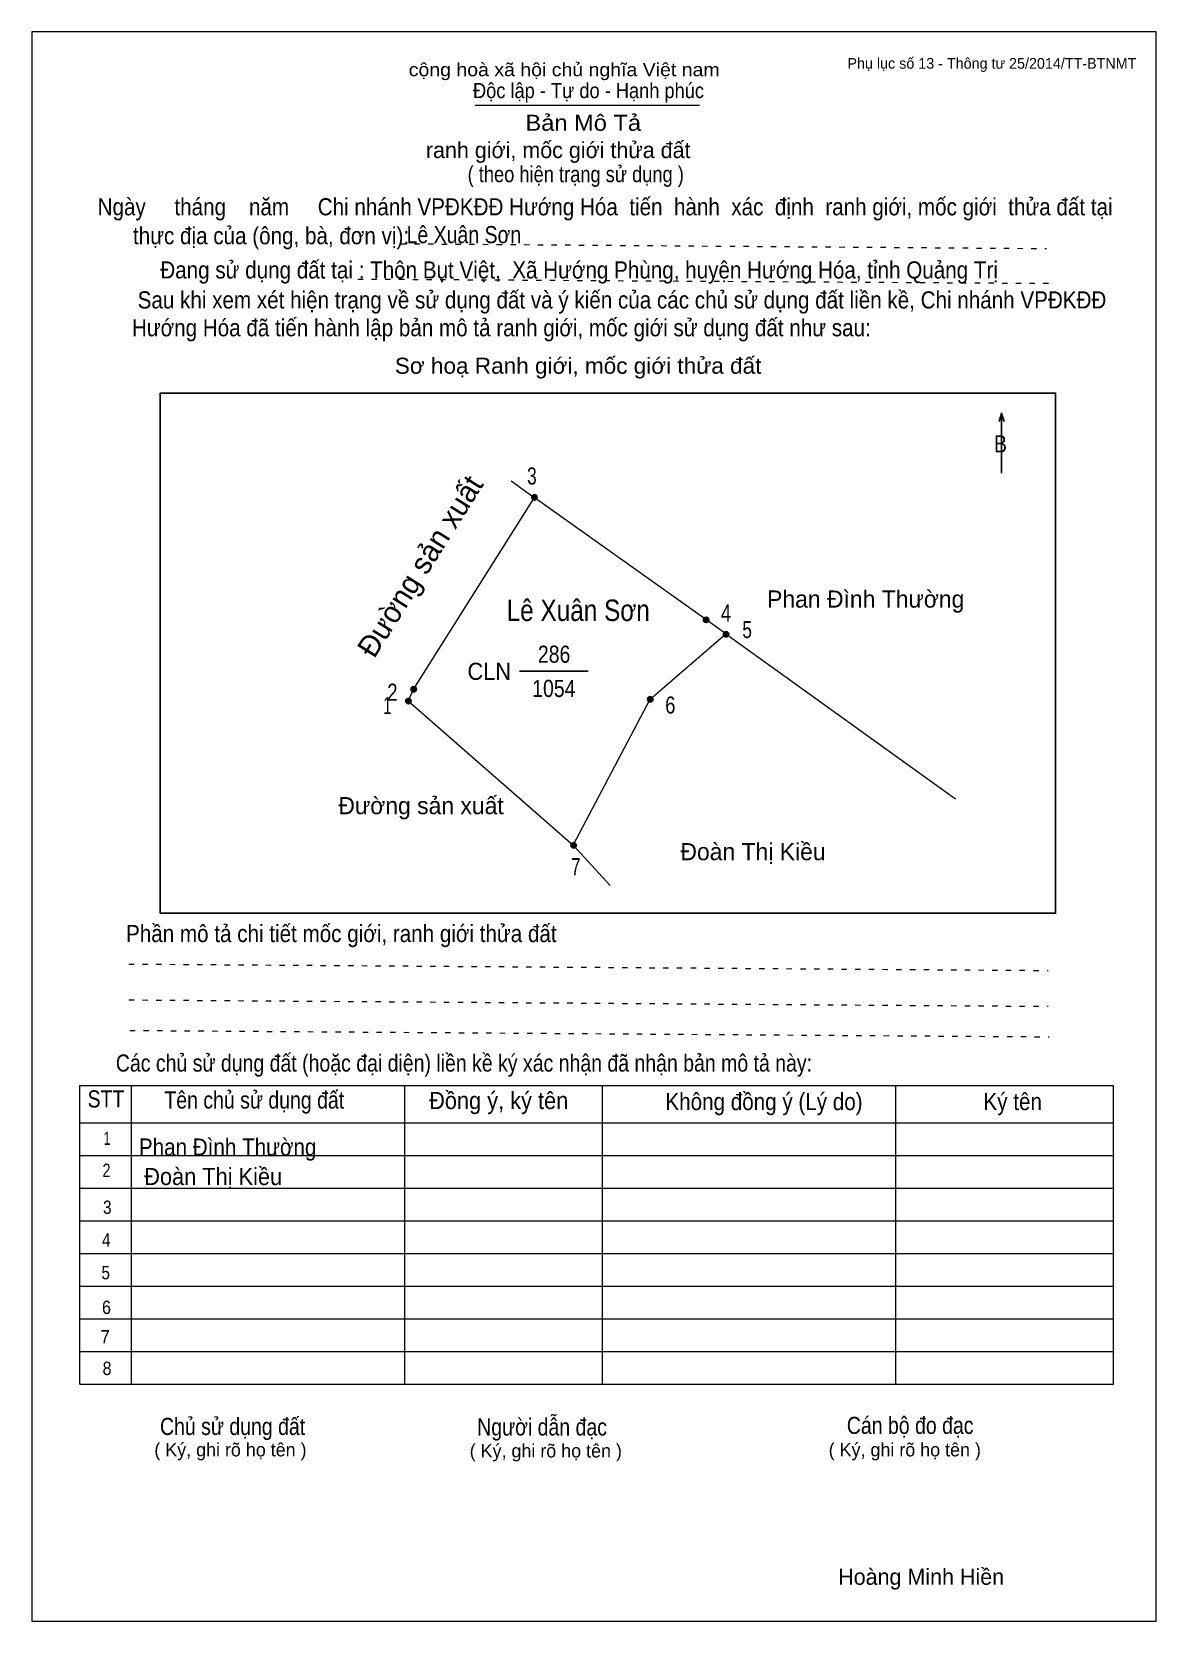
# Model space of a CAD drawing. Header units: centimetres. Extents: x 0 to 21, y 0 to 29.7.
import ezdxf
from ezdxf.enums import TextEntityAlignment as Align

# ---------------------------------------------------------------- set-up
doc = ezdxf.new("R2010")
doc.units = ezdxf.units.CM
doc.header["$LTSCALE"] = 0.13
doc.linetypes.add('DOTTED', pattern=[1.5, 0.3, -1.2])
for name, color, linetype, lineweight in [('1', 7, 'Continuous', 13), ('32', 7, 'Continuous', 25), ('33', 7, 'Continuous', 25), ('6', 7, 'Continuous', 13), ('62', 7, 'Continuous', 13)]:
    doc.layers.add(name, color=color, linetype=linetype, lineweight=lineweight)
for name, color, linetype in [('2', 7, 'Continuous'), ('34', 7, 'Continuous'), ('63', 7, 'Continuous')]:
    doc.layers.add(name, color=color, linetype=linetype)

msp = doc.modelspace()

# ---------------------------------------------------------------- hatches: boundary and pattern name
at = {"layer": '32'}
for points in [[(9.4392, 21, 1), (9.3392, 21, 1)], [(12.6425, 18.7115, 1), (12.5425, 18.7115, 1)], [(13.0173, 18.4421, 1), (12.9173, 18.4421, 1)], [(7.0827, 17.1939, 1), (6.9827, 17.1939, 1)], [(7.1827, 17.4153, 1), (7.0827, 17.4153, 1)], [(11.5997, 17.2272, 1), (11.4997, 17.2272, 1)], [(10.1687, 14.5, 1), (10.0687, 14.5, 1)]]:
    msp.add_hatch(color=256, dxfattribs=at).paths.add_polyline_path(points)

# ---------------------------------------------------------------- linework, layer by layer
at = {"layer": '1'}
msp.add_lwpolyline([(21, 0), (21, 29.7), (0, 29.7), (0, 0)], close=True, dxfattribs=at)
at = {"layer": '32'}
for centre in [(9.3892, 21), (12.5925, 18.7115), (12.9673, 18.4421), (7.0327, 17.1939), (7.1327, 17.4153), (11.5497, 17.2272), (10.1187, 14.5)]:
    msp.add_circle(centre, 0.05, dxfattribs=at)
at = {"layer": '33'}
msp.add_line((9.11, 17.75), (10.39, 17.75), dxfattribs=at)
at = {"layer": '6'}
for p, q in [((8.95, 21.31), (9.38, 21)), ((12.96, 18.45), (17.25, 15.37)), ((10.8, 13.75), (10.11, 14.5))]:
    msp.add_line(p, q, dxfattribs=at)
for points in [[(9.38, 21), (7.13, 17.42), (7.03, 17.2), (10.11, 14.5)], [(12.96, 18.45), (12.59, 18.72), (9.38, 21)], [(10.11, 14.5), (11.55, 17.23), (12.96, 18.45)]]:
    msp.add_lwpolyline(points, dxfattribs=at)
at = {"layer": '62'}
for p, q in [((8.28, 28.33), (12.47, 28.33)), ((0.9, 10.01), (20.2, 10.01)), ((0.9, 4.43), (0.9, 10.01)), ((1.86, 4.43), (1.86, 10.01)), ((6.97, 4.43), (6.97, 9.99)), ((10.66, 4.43), (10.66, 9.99)), ((16.14, 4.43), (16.14, 10.01)), ((20.2, 4.43), (20.2, 10.01)), ((0.9, 9.31), (20.2, 9.31)), ((0.9, 8.7), (20.2, 8.7)), ((0.9, 8.09), (20.2, 8.09)), ((0.9, 7.48), (20.2, 7.48)), ((0.9, 6.87), (20.2, 6.87)), ((0.9, 6.26), (20.2, 6.26)), ((0.9, 5.65), (20.2, 5.65)), ((0.9, 5.04), (20.2, 5.04)), ((0.9, 4.43), (20.2, 4.43))]:
    msp.add_line(p, q, dxfattribs=at)
at = {"layer": '62', "linetype": 'DOTTED'}
for p, q in [((6.89, 25.74), (18.95, 25.65)), ((6.09, 25.08), (19.04, 25)), ((1.81, 12.28), (18.98, 12.16)), ((1.81, 11.61), (18.98, 11.49)), ((1.83, 11.04), (19, 10.92))]:
    msp.add_line(p, q, dxfattribs=at)
at = {"layer": '62', "lineweight": 25}
for p, q in [((18.11, 22.58), (18.11, 21.45)), ((18.11, 22.57), (18.07, 22.42)), ((18.11, 22.57), (18.16, 22.42))]:
    msp.add_line(p, q, dxfattribs=at)
msp.add_lwpolyline([(2.4, 13.23), (19.12, 13.23), (19.12, 22.95), (2.4, 22.95)], close=True, dxfattribs=at)

# ---------------------------------------------------------------- texts
at = {"layer": '2'}
msp.add_text('Đường sản xuất', height=0.4, rotation=57.878, dxfattribs=at).set_placement((7.4209, 19.6086), align=Align.CENTER)
at = {"layer": '2', "width": 0.85}
msp.add_text('Lê Xuân Sơn', height=0.4001, dxfattribs=at).set_placement((10.205, 18.69), align=Align.CENTER)
at = {"layer": '32'}
for s, width, p in [('3', 0.75, (9.34, 21.24)), ('4', 0.8, (12.965, 18.68)), ('5', 0.75, (13.36, 18.37)), ('2', 0.8, (6.735, 17.2)), ('1', 0.65, (6.64, 16.95)), ('6', 0.8, (11.925, 16.96)), ('7', 0.75, (10.16, 13.94))]:
    msp.add_text(s, height=0.32, dxfattribs=dict(at, width=width)).set_placement(p, align=Align.CENTER)
at = {"layer": '33'}
for s, p in [('Phan Đình Thường', (15.575, 18.94)), ('Đường sản xuất', (7.27, 15.08)), ('Đoàn Thị Kiều', (13.47, 14.22))]:
    msp.add_text(s, height=0.32, dxfattribs=at).set_placement(p, align=Align.CENTER)
at = {"layer": '33', "width": 0.85}
for s, p in [('286', (9.755, 17.91)), ('1054', (9.75, 17.27))]:
    msp.add_text(s, height=0.32, dxfattribs=at).set_placement(p, align=Align.CENTER)
at = {"layer": '33', "width": 0.95}
msp.add_text('CLN', height=0.32, dxfattribs=at).set_placement((8.95, 17.59), align=Align.RIGHT)
at = {"layer": '34'}
for s, width, p in [('Lê Xuân Sơn', 0.85, (7, 25.75)), ('Phan Đình Thường', 0.9, (2, 8.7)), ('Đoàn Thị Kiều', 0.95, (2.1, 8.15))]:
    msp.add_text(s, height=0.32, dxfattribs=dict(at, width=width)).set_placement(p)
at = {"layer": '62'}
for s, height, width, p in [('cộng hoà xã hội chủ nghĩa Việt nam', 0.2474, 1.1, (7.04, 28.87)), ('Độc lập - Tự do - Hạnh phúc', 0.2828, 0.9, (8.24, 28.46)), ('Bản Mô Tả', 0.3, 1.1, (9.22, 27.85)), ('( theo hiện trạng sử dụng )', 0.3, 0.85, (8.14, 26.89)), ('Ngày     tháng    năm     Chi nhánh VPĐKĐĐ Hướng Hóa  tiến  hành  xác  định  ranh giới, mốc giới  thửa đất tại ', 0.32, 0.9, (1.23, 26.27)), ('thực địa của (ông, bà, đơn vị): ', 0.32, 0.9, (1.89, 25.73)), ('Đang sử dụng đất tại : Thôn Bụt Việt,  Xã Hướng Phùng, huyện Hướng Hóa, tỉnh Quảng Trị', 0.32, 0.9, (2.4, 25.09)), (' Sau khi xem xét hiện trạng về sử dụng đất và ý kiến của các chủ sử dụng đất liền kề, Chi nhánh VPĐKĐĐ ', 0.32, 0.9, (1.87, 24.53)), ('Hướng Hóa đã tiến hành lập bản mô tả ranh giới, mốc giới sử dụng đất như sau:', 0.32, 0.9, (1.87, 24.01)), ('Sơ hoạ Ranh giới, mốc giới thửa đất', 0.3, 1.05, (6.78, 23.31)), ('B', 0.32, 0.85, (17.97, 21.84)), ('Phần mô tả chi tiết mốc giới, ranh giới thửa đất ', 0.32, 0.9, (1.76, 12.69)), ('Các chủ sử dụng đất (hoặc đại diện) liền kề ký xác nhận đã nhận bản mô tả này:', 0.32, 0.85, (1.57, 10.27))]:
    msp.add_text(s, height=height, dxfattribs=dict(at, width=width)).set_placement(p)
msp.add_text('ranh giới, mốc giới thửa đất', height=0.3, dxfattribs=at).set_placement((7.36, 27.34))
for s, height, width, p in [('STT', 0.32, 0.85, (1.385, 9.6)), ('Tên chủ sử dụng đất', 0.32, 0.85, (4.155, 9.58)), ('Đồng ý, ký tên', 0.32, 0.95, (8.72, 9.57)), ('Không đồng ý (Lý do)', 0.32, 0.9, (13.675, 9.55)), ('Ký tên', 0.32, 0.9, (18.32, 9.55)), ('1', 0.25, 0.7, (1.405, 8.9)), ('2', 0.25, 0.8, (1.395, 8.3)), ('3', 0.25, 0.85, (1.41, 7.61)), ('4', 0.25, 0.85, (1.39, 7)), ('5', 0.25, 0.85, (1.38, 6.39)), ('6', 0.25, 0.9, (1.395, 5.74)), ('7', 0.25, 0.95, (1.37, 5.19)), ('8', 0.25, 0.9, (1.405, 4.6)), ('Người dẫn đạc', 0.32, 0.85, (9.53, 3.47)), ('Chủ sử dụng đất', 0.32, 0.85, (3.75, 3.48)), ('Cán bộ đo đạc', 0.32, 0.85, (16.405, 3.5))]:
    msp.add_text(s, height=height, dxfattribs=dict(at, width=width)).set_placement(p, align=Align.CENTER)
for p in [(3.71, 3.08), (9.6, 3.06), (16.305, 3.08)]:
    msp.add_text('( Ký, ghi rõ họ tên )', height=0.25, dxfattribs=at).set_placement(p, align=Align.CENTER)
at = {"layer": '63'}
msp.add_text('Phụ lục số 13 - Thông tư 25/2014/TT-BTNMT', height=0.2, dxfattribs=at).set_placement((20.63, 29.01), align=Align.RIGHT)
msp.add_text('Hoàng Minh Hiền', height=0.3, dxfattribs=at).set_placement((16.61, 0.68), align=Align.CENTER)

doc.saveas('drawing.dxf')
